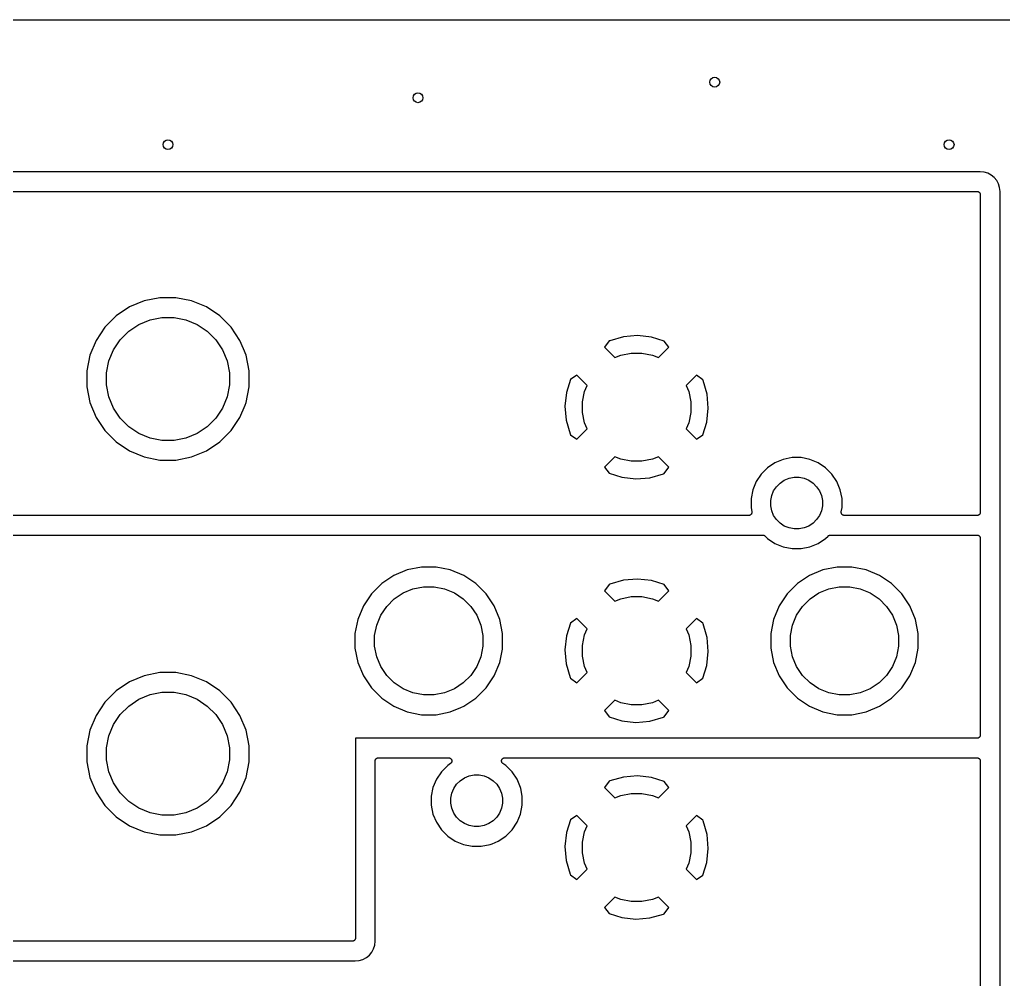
# Model space of a CAD drawing. Extents: x 1 to 139, y -76 to -1.
# Drawn here: x 46.04 to 86.03, y -39.65 to -0.64 of the extents above; entities that cross this region are included whole.
import ezdxf

# ---------------------------------------------------------------- set-up
doc = ezdxf.new("R2010")
doc.units = 0
doc.header["$MEASUREMENT"] = 0
doc.layers.add('BLACK', color=7, linetype='CONTINUOUS')

msp = doc.modelspace()

# ---------------------------------------------------------------- linework, layer by layer
at = {"layer": 'BLACK', "linetype": 'CONTINUOUS'}
for p, q in [((6.16231, -0.635), (133.538, -0.635)), ((85.0869, -6.82), (24.1331, -6.82)), ((85.246, -6.83567), (85.0869, -6.82)), ((85.396, -6.88118), (85.246, -6.83567)), ((85.5343, -6.95508), (85.396, -6.88118)), ((85.6555, -7.05453), (85.5343, -6.95508)), ((85.7549, -7.17571), (85.6555, -7.05453)), ((85.8288, -7.31397), (85.7549, -7.17571)), ((85.8743, -7.46399), (85.8288, -7.31397)), ((85.89, -7.62312), (85.8743, -7.46399)), ((24.257, -7.62), (84.963, -7.62)), ((84.963, -7.62), (84.9639, -7.62001)), ((84.9639, -7.62001), (84.9639, -7.62)), ((84.9639, -7.62), (84.9639, -7.62001)), ((84.9639, -7.62001), (84.9648, -7.62001)), ((84.9648, -7.62001), (84.9767, -7.62135)), ((84.9767, -7.62135), (84.9885, -7.62259)), ((84.9885, -7.62259), (84.989, -7.62272)), ((84.989, -7.62272), (84.9894, -7.62277)), ((84.9894, -7.62277), (85.0008, -7.62639)), ((85.0008, -7.62639), (85.0122, -7.62992)), ((85.0122, -7.62992), (85.0126, -7.63013)), ((85.0126, -7.63013), (85.013, -7.63027)), ((85.013, -7.63027), (85.0235, -7.63602)), ((85.0235, -7.63602), (85.034, -7.64171)), ((85.034, -7.64171), (85.0344, -7.642)), ((85.0344, -7.642), (85.0348, -7.64221)), ((85.0348, -7.64221), (85.0439, -7.64988)), ((85.0439, -7.64988), (85.0531, -7.65751)), ((85.0531, -7.65751), (85.0534, -7.65786)), ((85.0534, -7.65786), (85.0537, -7.65814)), ((85.0537, -7.65814), (85.0612, -7.66745)), ((85.0612, -7.66745), (85.0688, -7.67672)), ((85.0688, -7.67672), (85.069, -7.67711)), ((85.069, -7.67711), (85.0693, -7.67746)), ((85.0693, -7.67746), (85.0748, -7.68805)), ((85.0748, -7.68805), (85.0804, -7.6986)), ((85.0804, -7.6986), (85.0805, -7.69903)), ((85.0805, -7.69903), (85.0808, -7.69942)), ((85.0808, -7.69942), (85.0841, -7.71086)), ((85.0841, -7.71086), (85.0876, -7.72233)), ((85.0876, -7.72233), (85.0876, -7.72278)), ((85.0876, -7.72278), (85.0877, -7.7232)), ((85.0877, -7.7232), (85.0888, -7.73509)), ((85.0888, -7.73509), (85.09, -7.747)), ((85.09, -7.747), (85.09, -20.663)), ((85.89, -53.3369), (85.89, -7.62312)), ((51.745, -11.94), (51.1074, -12.0668)), ((52.395, -11.94), (51.745, -11.94)), ((53.0326, -12.0668), (52.395, -11.94)), ((50.5069, -12.3156), (49.9664, -12.6767)), ((51.1074, -12.0668), (50.5069, -12.3156)), ((53.6331, -12.3156), (53.0326, -12.0668)), ((54.1736, -12.6767), (53.6331, -12.3156)), ((49.9664, -12.6767), (49.5067, -13.1364)), ((51.3408, -12.8361), (51.8238, -12.74)), ((51.8238, -12.74), (52.3162, -12.74)), ((52.3162, -12.74), (52.7992, -12.8361)), ((54.6333, -13.1364), (54.1736, -12.6767)), ((49.5067, -13.1364), (49.1456, -13.6769)), ((50.4763, -13.2981), (50.8858, -13.0245)), ((50.8858, -13.0245), (51.3408, -12.8361)), ((52.7992, -12.8361), (53.2542, -13.0245)), ((53.2542, -13.0245), (53.6637, -13.2981)), ((54.9944, -13.6769), (54.6333, -13.1364)), ((50.1281, -13.6463), (50.4763, -13.2981)), ((53.6637, -13.2981), (54.0119, -13.6463)), ((70.5873, -13.5251), (70.0334, -13.6856)), ((71.1565, -13.4762), (70.5873, -13.5251)), ((71.7242, -13.5393), (71.1565, -13.4762)), ((72.2411, -13.7032), (71.7242, -13.5393)), ((49.1456, -13.6769), (48.8968, -14.2774)), ((49.8545, -14.0558), (50.1281, -13.6463)), ((54.0119, -13.6463), (54.2855, -14.0558)), ((55.1347, -14.0154), (54.9944, -13.6769)), ((70.0024, -13.6984), (69.8154, -13.954)), ((69.8154, -13.954), (70.2362, -14.3748)), ((70.0334, -13.6856), (70.0024, -13.6984)), ((72.0038, -14.3748), (72.4246, -13.954)), ((72.4246, -13.954), (72.2411, -13.7032)), ((48.8968, -14.2774), (48.77, -14.915)), ((49.6661, -14.5108), (49.8545, -14.0558)), ((54.2855, -14.0558), (54.4739, -14.5108)), ((55.2432, -14.2774), (55.1347, -14.0154)), ((55.37, -14.915), (55.2432, -14.2774)), ((70.2362, -14.3748), (70.4783, -14.2745)), ((70.4783, -14.2745), (70.9033, -14.19)), ((70.9033, -14.19), (71.3367, -14.19)), ((71.3367, -14.19), (71.7617, -14.2745)), ((71.7617, -14.2745), (72.0038, -14.3748)), ((49.57, -14.9938), (49.6661, -14.5108)), ((54.4739, -14.5108), (54.57, -14.9938)), ((48.77, -14.915), (48.77, -15.565)), ((49.57, -15.4862), (49.57, -14.9938)), ((54.57, -14.9938), (54.57, -15.4862)), ((55.37, -15.565), (55.37, -14.915)), ((68.684, -15.0854), (68.4332, -15.2689)), ((69.1048, -15.5062), (68.684, -15.0854)), ((73.556, -15.0854), (73.1352, -15.5062)), ((73.8116, -15.2724), (73.556, -15.0854)), ((48.77, -15.565), (48.8968, -16.2026)), ((49.6661, -15.9692), (49.57, -15.4862)), ((54.57, -15.4862), (54.4739, -15.9692)), ((55.2432, -16.2026), (55.37, -15.565)), ((68.4332, -15.2689), (68.2693, -15.7858)), ((69.0045, -15.7483), (69.1048, -15.5062)), ((73.1352, -15.5062), (73.2355, -15.7483)), ((73.8244, -15.3034), (73.8116, -15.2724)), ((73.9849, -15.8573), (73.8244, -15.3034)), ((49.8545, -16.4242), (49.6661, -15.9692)), ((54.4739, -15.9692), (54.2855, -16.4242)), ((68.2693, -15.7858), (68.2062, -16.3535)), ((68.92, -16.1733), (69.0045, -15.7483)), ((73.2355, -15.7483), (73.32, -16.1733)), ((74.0338, -16.4265), (73.9849, -15.8573)), ((48.8968, -16.2026), (49.1456, -16.8031)), ((54.9944, -16.8031), (55.2014, -16.3033)), ((55.2014, -16.3033), (55.2015, -16.3032)), ((55.2015, -16.3032), (55.2432, -16.2026)), ((68.2062, -16.3535), (68.2551, -16.9227)), ((68.92, -16.6067), (68.92, -16.1733)), ((73.32, -16.1733), (73.32, -16.6067)), ((50.1281, -16.8337), (49.8545, -16.4242)), ((54.2855, -16.4242), (54.0119, -16.8337)), ((69.0045, -17.0317), (68.92, -16.6067)), ((73.32, -16.6067), (73.2355, -17.0317)), ((73.9707, -16.9942), (74.0338, -16.4265)), ((49.1456, -16.8031), (49.5067, -17.3436)), ((50.4763, -17.1819), (50.1281, -16.8337)), ((50.8858, -17.4555), (50.4763, -17.1819)), ((53.6637, -17.1819), (53.2542, -17.4555)), ((54.0119, -16.8337), (53.6637, -17.1819)), ((54.6333, -17.3436), (54.9944, -16.8031)), ((68.2551, -16.9227), (68.4156, -17.4766)), ((69.1048, -17.2738), (69.0045, -17.0317)), ((73.2355, -17.0317), (73.1352, -17.2738)), ((73.8068, -17.5111), (73.9707, -16.9942)), ((49.5067, -17.3436), (49.9664, -17.8033)), ((51.3408, -17.6439), (50.8858, -17.4555)), ((53.2542, -17.4555), (52.7992, -17.6439)), ((54.1736, -17.8033), (54.6333, -17.3436)), ((68.4156, -17.4766), (68.4284, -17.5076)), ((68.4284, -17.5076), (68.684, -17.6946)), ((68.684, -17.6946), (69.1048, -17.2738)), ((73.1352, -17.2738), (73.556, -17.6946)), ((73.556, -17.6946), (73.8068, -17.5111)), ((49.9664, -17.8033), (50.5069, -18.1644)), ((51.8238, -17.74), (51.3408, -17.6439)), ((52.3162, -17.74), (51.8238, -17.74)), ((52.7992, -17.6439), (52.3162, -17.74)), ((53.6331, -18.1644), (54.1736, -17.8033)), ((50.5069, -18.1644), (51.1074, -18.4132)), ((53.0326, -18.4132), (53.6331, -18.1644)), ((51.1074, -18.4132), (51.745, -18.54)), ((51.745, -18.54), (52.395, -18.54)), ((52.395, -18.54), (53.0326, -18.4132)), ((70.2362, -18.4052), (69.8154, -18.826)), ((70.4783, -18.5055), (70.2362, -18.4052)), ((70.9033, -18.59), (70.4783, -18.5055)), ((71.3367, -18.59), (70.9033, -18.59)), ((71.7617, -18.5055), (71.3367, -18.59)), ((72.0038, -18.4052), (71.7617, -18.5055)), ((72.4246, -18.826), (72.0038, -18.4052)), ((76.7437, -18.6506), (76.4407, -18.853)), ((77.0804, -18.5111), (76.7437, -18.6506)), ((77.4378, -18.44), (77.0804, -18.5111)), ((77.8022, -18.44), (77.4378, -18.44)), ((78.1596, -18.5111), (77.8022, -18.44)), ((78.4963, -18.6506), (78.1596, -18.5111)), ((78.7993, -18.853), (78.4963, -18.6506)), ((69.8154, -18.826), (69.9989, -19.0768)), ((69.9989, -19.0768), (70.5158, -19.2407)), ((71.6527, -19.2549), (72.2066, -19.0944)), ((72.2066, -19.0944), (72.2376, -19.0816)), ((72.2376, -19.0816), (72.4246, -18.826)), ((76.183, -19.1107), (75.9806, -19.4137)), ((76.4407, -18.853), (76.183, -19.1107)), ((79.057, -19.1107), (78.7993, -18.853)), ((79.2594, -19.4137), (79.057, -19.1107)), ((70.5158, -19.2407), (71.0835, -19.3038)), ((71.0835, -19.3038), (71.6527, -19.2549)), ((75.9806, -19.4137), (75.8411, -19.7504)), ((76.8044, -19.6207), (76.9507, -19.4744)), ((76.9507, -19.4744), (77.1226, -19.3595)), ((77.1226, -19.3595), (77.3137, -19.2803)), ((77.3137, -19.2803), (77.5166, -19.24)), ((77.5166, -19.24), (77.7234, -19.24)), ((77.7234, -19.24), (77.9263, -19.2803)), ((77.9263, -19.2803), (78.1174, -19.3595)), ((78.1174, -19.3595), (78.2893, -19.4744)), ((78.2893, -19.4744), (78.4356, -19.6207)), ((79.3989, -19.7504), (79.2594, -19.4137)), ((75.8411, -19.7504), (75.77, -20.1078)), ((76.57, -20.1866), (76.6103, -19.9837)), ((76.6103, -19.9837), (76.6895, -19.7926)), ((76.6895, -19.7926), (76.8044, -19.6207)), ((78.4356, -19.6207), (78.5505, -19.7926)), ((78.5505, -19.7926), (78.6296, -19.9837)), ((78.6296, -19.9837), (78.67, -20.1866)), ((79.47, -20.1078), (79.3989, -19.7504)), ((75.77, -20.1078), (75.77, -20.4722)), ((76.57, -20.3934), (76.57, -20.1866)), ((78.67, -20.1866), (78.67, -20.3934)), ((79.47, -20.4722), (79.47, -20.1078)), ((75.6785, -20.79), (24.257, -20.79)), ((75.6903, -20.7888), (75.6785, -20.79)), ((75.7024, -20.7877), (75.6903, -20.7888)), ((75.7027, -20.7876), (75.7024, -20.7877)), ((75.7031, -20.7876), (75.7027, -20.7876)), ((75.7146, -20.7841), (75.7031, -20.7876)), ((75.7261, -20.7807), (75.7146, -20.7841)), ((75.7265, -20.7805), (75.7261, -20.7807)), ((75.7269, -20.7804), (75.7265, -20.7805)), ((75.7375, -20.7747), (75.7269, -20.7804)), ((75.7481, -20.7692), (75.7375, -20.7747)), ((75.7484, -20.769), (75.7481, -20.7692)), ((75.7487, -20.7688), (75.7484, -20.769)), ((75.7581, -20.7612), (75.7487, -20.7688)), ((75.7674, -20.7537), (75.7581, -20.7612)), ((75.7677, -20.7534), (75.7674, -20.7537)), ((75.768, -20.7531), (75.7677, -20.7534)), ((75.7756, -20.7439), (75.768, -20.7531)), ((75.77, -20.4722), (75.803, -20.6382)), ((75.7833, -20.7347), (75.7756, -20.7439)), ((75.7835, -20.7343), (75.7833, -20.7347)), ((75.7838, -20.734), (75.7835, -20.7343)), ((75.7895, -20.7235), (75.7838, -20.734)), ((75.7952, -20.7129), (75.7895, -20.7235)), ((75.7954, -20.7126), (75.7952, -20.7129)), ((75.7955, -20.7122), (75.7954, -20.7126)), ((75.7991, -20.7007), (75.7955, -20.7122)), ((75.8027, -20.6893), (75.7991, -20.7007)), ((75.8028, -20.6889), (75.8027, -20.6893)), ((75.8029, -20.6885), (75.8028, -20.6889)), ((75.8041, -20.6766), (75.8029, -20.6885)), ((75.803, -20.6382), (75.8032, -20.6392)), ((75.8032, -20.6392), (75.8032, -20.6392)), ((75.8032, -20.6392), (75.8032, -20.6392)), ((75.8032, -20.6392), (75.8034, -20.64)), ((75.8034, -20.64), (75.8044, -20.652)), ((75.8055, -20.6647), (75.8041, -20.6766)), ((75.8044, -20.652), (75.8055, -20.6639)), ((75.8055, -20.6639), (75.8054, -20.6643)), ((75.8054, -20.6643), (75.8055, -20.6647)), ((76.6103, -20.5963), (76.57, -20.3934)), ((76.6895, -20.7874), (76.6103, -20.5963)), ((76.8044, -20.9593), (76.6895, -20.7874)), ((78.5505, -20.7874), (78.4356, -20.9593)), ((78.6296, -20.5963), (78.5505, -20.7874)), ((78.67, -20.3934), (78.6296, -20.5963)), ((79.4345, -20.6621), (79.4358, -20.6502)), ((79.4346, -20.6625), (79.4345, -20.6621)), ((79.4345, -20.6629), (79.4346, -20.6625)), ((79.4357, -20.6749), (79.4345, -20.6629)), ((79.4368, -20.6868), (79.4357, -20.6749)), ((79.4358, -20.6502), (79.437, -20.6382)), ((79.4369, -20.6872), (79.4368, -20.6868)), ((79.4369, -20.6876), (79.4369, -20.6872)), ((79.4404, -20.6992), (79.4369, -20.6876)), ((79.437, -20.6382), (79.47, -20.4722)), ((79.4438, -20.7106), (79.4404, -20.6992)), ((79.444, -20.7109), (79.4438, -20.7106)), ((79.4441, -20.7113), (79.444, -20.7109)), ((79.4497, -20.7219), (79.4441, -20.7113)), ((79.4553, -20.7325), (79.4497, -20.7219)), ((79.4555, -20.7328), (79.4553, -20.7325)), ((79.4557, -20.7332), (79.4555, -20.7328)), ((79.4633, -20.7425), (79.4557, -20.7332)), ((79.4708, -20.7519), (79.4633, -20.7425)), ((79.4711, -20.7521), (79.4708, -20.7519)), ((79.4713, -20.7524), (79.4711, -20.7521)), ((79.4806, -20.7601), (79.4713, -20.7524)), ((79.4898, -20.7678), (79.4806, -20.7601)), ((79.4901, -20.768), (79.4898, -20.7678)), ((79.4904, -20.7682), (79.4901, -20.768)), ((79.501, -20.7739), (79.4904, -20.7682)), ((79.5115, -20.7797), (79.501, -20.7739)), ((79.5119, -20.7798), (79.5115, -20.7797)), ((79.5122, -20.78), (79.5119, -20.7798)), ((79.5237, -20.7836), (79.5122, -20.78)), ((79.5351, -20.7872), (79.5237, -20.7836)), ((79.5355, -20.7873), (79.5351, -20.7872)), ((79.5359, -20.7874), (79.5355, -20.7873)), ((79.5478, -20.7886), (79.5359, -20.7874)), ((79.5598, -20.79), (79.5478, -20.7886)), ((79.5605, -20.79), (79.5598, -20.79)), ((79.5606, -20.79), (79.5605, -20.79)), ((79.5605, -20.79), (79.5605, -20.79)), ((79.5615, -20.79), (79.5606, -20.79)), ((84.963, -20.79), (79.5615, -20.79)), ((84.9749, -20.7888), (84.963, -20.79)), ((84.9868, -20.7877), (84.9749, -20.7888)), ((84.9872, -20.7876), (84.9868, -20.7877)), ((84.9877, -20.7876), (84.9872, -20.7876)), ((84.9991, -20.7841), (84.9877, -20.7876)), ((85.0106, -20.7808), (84.9991, -20.7841)), ((85.011, -20.7805), (85.0106, -20.7808)), ((85.0114, -20.7804), (85.011, -20.7805)), ((85.0219, -20.7748), (85.0114, -20.7804)), ((85.0325, -20.7693), (85.0219, -20.7748)), ((85.0329, -20.769), (85.0325, -20.7693)), ((85.0333, -20.7688), (85.0329, -20.769)), ((85.0425, -20.7612), (85.0333, -20.7688)), ((85.0519, -20.7537), (85.0425, -20.7612)), ((85.0521, -20.7534), (85.0519, -20.7537)), ((85.0525, -20.7531), (85.0521, -20.7534)), ((85.0601, -20.7439), (85.0525, -20.7531)), ((85.0678, -20.7348), (85.0601, -20.7439)), ((85.068, -20.7344), (85.0678, -20.7348)), ((85.0683, -20.734), (85.068, -20.7344)), ((85.074, -20.7235), (85.0683, -20.734)), ((85.0797, -20.713), (85.074, -20.7235)), ((85.0799, -20.7126), (85.0797, -20.713)), ((85.0801, -20.7122), (85.0799, -20.7126)), ((85.0836, -20.7007), (85.0801, -20.7122)), ((85.0872, -20.6894), (85.0836, -20.7007)), ((85.0873, -20.689), (85.0872, -20.6894)), ((85.0874, -20.6885), (85.0873, -20.689)), ((85.0887, -20.6767), (85.0874, -20.6885)), ((85.09, -20.6648), (85.0887, -20.6767)), ((85.09, -20.663), (85.09, -20.6639)), ((85.09, -20.6639), (85.09, -20.6639)), ((85.09, -20.6639), (85.09, -20.6639)), ((85.09, -20.6639), (85.09, -20.6648)), ((76.9507, -21.1056), (76.8044, -20.9593)), ((77.1226, -21.2205), (76.9507, -21.1056)), ((78.2893, -21.1056), (78.1174, -21.2205)), ((78.4356, -20.9593), (78.2893, -21.1056)), ((24.257, -21.59), (76.2511, -21.59)), ((76.2511, -21.59), (76.2515, -21.59)), ((76.2515, -21.59), (76.2515, -21.59)), ((76.2515, -21.59), (76.2516, -21.59)), ((76.2516, -21.59), (76.2529, -21.59)), ((76.2529, -21.59), (76.2645, -21.5913)), ((77.3137, -21.2996), (77.1226, -21.2205)), ((77.5166, -21.34), (77.3137, -21.2996)), ((77.7234, -21.34), (77.5166, -21.34)), ((77.9263, -21.2996), (77.7234, -21.34)), ((78.1174, -21.2205), (77.9263, -21.2996)), ((78.9772, -21.5911), (78.9889, -21.59)), ((78.9889, -21.59), (84.963, -21.59)), ((84.963, -21.59), (84.9639, -21.59)), ((84.9639, -21.59), (84.9639, -21.59)), ((84.9639, -21.59), (84.9639, -21.59)), ((84.9639, -21.59), (84.9648, -21.59)), ((84.9648, -21.59), (84.9767, -21.5913)), ((76.2645, -21.5913), (76.2762, -21.5925)), ((76.2762, -21.5925), (76.2768, -21.5927)), ((76.2768, -21.5927), (76.2775, -21.5928)), ((76.2775, -21.5928), (76.2887, -21.5963)), ((76.2887, -21.5963), (76.2999, -21.5998)), ((76.2999, -21.5998), (76.3005, -21.6001)), ((76.3005, -21.6001), (76.3011, -21.6003)), ((76.3011, -21.6003), (76.3114, -21.6059)), ((76.3114, -21.6059), (76.3217, -21.6115)), ((76.3217, -21.6115), (76.3223, -21.6119)), ((76.3223, -21.6119), (76.3229, -21.6122)), ((76.3229, -21.6122), (76.3318, -21.6197)), ((76.3318, -21.6197), (76.3409, -21.6272)), ((76.3409, -21.6272), (76.4407, -21.727)), ((76.4407, -21.727), (76.7437, -21.9294)), ((76.7437, -21.9294), (77.0804, -22.0689)), ((78.1596, -22.0689), (78.4963, -21.9294)), ((78.4963, -21.9294), (78.7993, -21.727)), ((78.7993, -21.727), (78.8991, -21.6272)), ((78.8991, -21.6272), (78.8994, -21.6269)), ((78.8994, -21.6269), (78.9004, -21.626)), ((78.8994, -21.6269), (78.8994, -21.6269)), ((78.8994, -21.6269), (78.8994, -21.6269)), ((78.9004, -21.626), (78.9096, -21.6186)), ((78.9096, -21.6186), (78.9186, -21.6112)), ((78.9186, -21.6112), (78.9192, -21.6109)), ((78.9192, -21.6109), (78.9197, -21.6105)), ((78.9197, -21.6105), (78.9302, -21.6051)), ((78.9302, -21.6051), (78.9405, -21.5996)), ((78.9405, -21.5996), (78.9411, -21.5994)), ((78.9411, -21.5994), (78.9417, -21.5991)), ((78.9417, -21.5991), (78.953, -21.5958)), ((78.953, -21.5958), (78.9642, -21.5924)), ((78.9642, -21.5924), (78.9649, -21.5924)), ((78.9649, -21.5924), (78.9655, -21.5922)), ((78.9655, -21.5922), (78.9772, -21.5911)), ((84.9767, -21.5913), (84.9885, -21.5926)), ((84.9885, -21.5926), (84.989, -21.5927)), ((84.989, -21.5927), (84.9894, -21.5928)), ((84.9894, -21.5928), (85.0008, -21.5964)), ((85.0008, -21.5964), (85.0122, -21.5999)), ((85.0122, -21.5999), (85.0126, -21.6001)), ((85.0126, -21.6001), (85.013, -21.6003)), ((85.013, -21.6003), (85.0235, -21.606)), ((85.0235, -21.606), (85.034, -21.6117)), ((85.034, -21.6117), (85.0344, -21.612)), ((85.0344, -21.612), (85.0348, -21.6122)), ((85.0348, -21.6122), (85.0439, -21.6199)), ((85.0439, -21.6199), (85.0531, -21.6275)), ((85.0531, -21.6275), (85.0534, -21.6279)), ((85.0534, -21.6279), (85.0537, -21.6281)), ((85.0537, -21.6281), (85.0612, -21.6375)), ((85.0612, -21.6375), (85.0688, -21.6467)), ((85.0688, -21.6467), (85.069, -21.6471)), ((85.069, -21.6471), (85.0693, -21.6475)), ((85.0693, -21.6475), (85.0748, -21.6581)), ((85.0748, -21.6581), (85.0804, -21.6686)), ((85.0804, -21.6686), (85.0805, -21.669)), ((85.0805, -21.669), (85.0808, -21.6694)), ((85.0808, -21.6694), (85.0841, -21.6809)), ((85.0841, -21.6809), (85.0876, -21.6923)), ((85.0876, -21.6923), (85.0876, -21.6928)), ((85.0876, -21.6928), (85.0877, -21.6932)), ((85.0877, -21.6932), (85.0888, -21.7051)), ((85.0888, -21.7051), (85.09, -21.717)), ((85.09, -21.717), (85.09, -29.718)), ((77.0804, -22.0689), (77.4378, -22.14)), ((77.4378, -22.14), (77.8022, -22.14)), ((77.8022, -22.14), (78.1596, -22.0689)), ((61.7949, -23.0053), (61.249, -23.2314)), ((62.3745, -22.89), (61.7949, -23.0053)), ((62.9655, -22.89), (62.3745, -22.89)), ((63.5451, -23.0053), (62.9655, -22.89)), ((64.091, -23.2314), (63.5451, -23.0053)), ((78.6949, -23.0053), (78.149, -23.2314)), ((79.2745, -22.89), (78.6949, -23.0053)), ((79.8655, -22.89), (79.2745, -22.89)), ((80.4451, -23.0053), (79.8655, -22.89)), ((80.991, -23.2314), (80.4451, -23.0053)), ((60.7576, -23.5597), (60.3397, -23.9776)), ((61.249, -23.2314), (60.7576, -23.5597)), ((64.5824, -23.5597), (64.091, -23.2314)), ((64.9792, -23.9566), (64.5824, -23.5597)), ((70.0334, -23.5856), (70.0024, -23.5984)), ((70.5873, -23.4251), (70.0334, -23.5856)), ((71.1565, -23.3762), (70.5873, -23.4251)), ((71.7242, -23.4393), (71.1565, -23.3762)), ((72.2411, -23.6032), (71.7242, -23.4393)), ((77.6576, -23.5597), (77.2397, -23.9776)), ((78.149, -23.2314), (77.6576, -23.5597)), ((81.4824, -23.5597), (80.991, -23.2314)), ((81.9003, -23.9776), (81.4824, -23.5597)), ((60.3397, -23.9776), (60.0114, -24.469)), ((61.2676, -24.1811), (61.6279, -23.9404)), ((61.6279, -23.9404), (62.0283, -23.7745)), ((62.0283, -23.7745), (62.4533, -23.69)), ((62.4533, -23.69), (62.8867, -23.69)), ((62.8867, -23.69), (63.3117, -23.7745)), ((63.3117, -23.7745), (63.7121, -23.9404)), ((63.7121, -23.9404), (64.0724, -24.1811)), ((64.9793, -23.9567), (64.9792, -23.9566)), ((65.0003, -23.9776), (64.9793, -23.9567)), ((65.3286, -24.469), (65.0003, -23.9776)), ((70.0024, -23.5984), (69.8154, -23.854)), ((69.8154, -23.854), (70.2362, -24.2748)), ((72.0038, -24.2748), (72.4246, -23.854)), ((72.4246, -23.854), (72.2411, -23.6032)), ((77.2397, -23.9776), (76.9114, -24.469)), ((78.1676, -24.1811), (78.5279, -23.9404)), ((78.5279, -23.9404), (78.9283, -23.7745)), ((78.9283, -23.7745), (79.3533, -23.69)), ((79.3533, -23.69), (79.7867, -23.69)), ((79.7867, -23.69), (80.2117, -23.7745)), ((80.2117, -23.7745), (80.6121, -23.9404)), ((80.6121, -23.9404), (80.9724, -24.1811)), ((82.2286, -24.469), (81.9003, -23.9776)), ((60.9611, -24.4876), (61.2676, -24.1811)), ((64.0724, -24.1811), (64.3789, -24.4876)), ((70.2362, -24.2748), (70.4783, -24.1745)), ((70.4783, -24.1745), (70.9033, -24.09)), ((70.9033, -24.09), (71.3367, -24.09)), ((71.3367, -24.09), (71.7617, -24.1745)), ((71.7617, -24.1745), (72.0038, -24.2748)), ((77.8611, -24.4876), (78.1676, -24.1811)), ((80.9724, -24.1811), (81.2789, -24.4876)), ((60.0114, -24.469), (59.7853, -25.0149)), ((60.7204, -24.8479), (60.9611, -24.4876)), ((64.3789, -24.4876), (64.6196, -24.8479)), ((65.5547, -25.0149), (65.3286, -24.469)), ((76.9114, -24.469), (76.6853, -25.0149)), ((77.6204, -24.8479), (77.8611, -24.4876)), ((81.2789, -24.4876), (81.5196, -24.8479)), ((82.4547, -25.0149), (82.2286, -24.469)), ((59.7853, -25.0149), (59.67, -25.5945)), ((60.5545, -25.2483), (60.7204, -24.8479)), ((64.6196, -24.8479), (64.7855, -25.2483)), ((65.67, -25.5945), (65.5547, -25.0149)), ((68.4332, -25.1689), (68.2693, -25.6858)), ((68.684, -24.9854), (68.4332, -25.1689)), ((69.1048, -25.4062), (68.684, -24.9854)), ((73.556, -24.9854), (73.1352, -25.4062)), ((73.8116, -25.1724), (73.556, -24.9854)), ((73.8244, -25.2034), (73.8116, -25.1724)), ((76.6853, -25.0149), (76.57, -25.5945)), ((77.4545, -25.2483), (77.6204, -24.8479)), ((81.5196, -24.8479), (81.6855, -25.2483)), ((82.57, -25.5945), (82.4547, -25.0149)), ((60.47, -25.6733), (60.5545, -25.2483)), ((64.7855, -25.2483), (64.87, -25.6733)), ((69.0045, -25.6483), (69.1048, -25.4062)), ((73.1352, -25.4062), (73.2355, -25.6483)), ((73.9444, -25.6174), (73.8244, -25.2034)), ((77.37, -25.6733), (77.4545, -25.2483)), ((81.6855, -25.2483), (81.77, -25.6733)), ((59.67, -25.5945), (59.67, -26.1855)), ((60.47, -26.1067), (60.47, -25.6733)), ((64.87, -25.6733), (64.87, -26.1067)), ((65.67, -26.1855), (65.67, -25.5945)), ((68.2693, -25.6858), (68.2062, -26.2535)), ((68.92, -26.0733), (69.0045, -25.6483)), ((73.2355, -25.6483), (73.32, -26.0733)), ((73.9849, -25.7573), (73.9444, -25.6174)), ((74.0338, -26.3265), (73.9849, -25.7573)), ((76.57, -25.5945), (76.57, -26.1855)), ((77.37, -26.1067), (77.37, -25.6733)), ((81.77, -25.6733), (81.77, -26.1067)), ((82.57, -26.1855), (82.57, -25.5945)), ((59.67, -26.1855), (59.7853, -26.7651)), ((60.5545, -26.5317), (60.47, -26.1067)), ((64.87, -26.1067), (64.7855, -26.5317)), ((65.5547, -26.7651), (65.6617, -26.2272)), ((65.6617, -26.2272), (65.67, -26.1855)), ((65.6617, -26.2272), (65.6617, -26.2272)), ((68.2062, -26.2535), (68.2551, -26.8227)), ((68.92, -26.5067), (68.92, -26.0733)), ((73.32, -26.0733), (73.32, -26.5067)), ((73.9707, -26.8942), (74.0338, -26.3265)), ((76.57, -26.1855), (76.6853, -26.7651)), ((77.4545, -26.5317), (77.37, -26.1067)), ((81.77, -26.1067), (81.6855, -26.5317)), ((82.4547, -26.7651), (82.57, -26.1855)), ((59.7853, -26.7651), (60.0114, -27.311)), ((60.7204, -26.9321), (60.5545, -26.5317)), ((64.7855, -26.5317), (64.6196, -26.9321)), ((65.3286, -27.311), (65.5547, -26.7651)), ((69.0045, -26.9317), (68.92, -26.5067)), ((73.32, -26.5067), (73.2355, -26.9317)), ((76.6853, -26.7651), (76.9114, -27.311)), ((77.6204, -26.9321), (77.4545, -26.5317)), ((81.6855, -26.5317), (81.5196, -26.9321)), ((82.2286, -27.311), (82.4547, -26.7651)), ((51.745, -27.18), (51.1074, -27.3068)), ((52.395, -27.18), (51.745, -27.18)), ((53.0326, -27.3068), (52.395, -27.18)), ((60.9611, -27.2924), (60.7204, -26.9321)), ((64.6196, -26.9321), (64.3789, -27.2924)), ((68.2551, -26.8227), (68.4156, -27.3766)), ((68.684, -27.5946), (69.1048, -27.1738)), ((69.1048, -27.1738), (69.0045, -26.9317)), ((73.2355, -26.9317), (73.1352, -27.1738)), ((73.1352, -27.1738), (73.556, -27.5946)), ((73.8068, -27.4111), (73.9707, -26.8942)), ((77.8611, -27.2924), (77.6204, -26.9321)), ((81.5196, -26.9321), (81.2789, -27.2924)), ((50.5069, -27.5556), (49.9664, -27.9167)), ((51.1074, -27.3068), (50.5069, -27.5556)), ((53.6331, -27.5556), (53.0326, -27.3068)), ((54.1736, -27.9167), (53.6331, -27.5556)), ((60.0114, -27.311), (60.3397, -27.8024)), ((61.2676, -27.5989), (60.9611, -27.2924)), ((64.3789, -27.2924), (64.0724, -27.5989)), ((65.0003, -27.8024), (65.3286, -27.311)), ((68.4156, -27.3766), (68.4284, -27.4076)), ((68.4284, -27.4076), (68.684, -27.5946)), ((73.556, -27.5946), (73.8068, -27.4111)), ((76.9114, -27.311), (77.2397, -27.8024)), ((78.1676, -27.5989), (77.8611, -27.2924)), ((81.2789, -27.2924), (80.9724, -27.5989)), ((81.9003, -27.8024), (82.2286, -27.311)), ((49.9664, -27.9167), (49.5067, -28.3764)), ((51.3408, -28.0761), (51.8238, -27.98)), ((51.8238, -27.98), (52.3162, -27.98)), ((52.3162, -27.98), (52.7992, -28.0761)), ((54.6333, -28.3764), (54.1736, -27.9167)), ((60.3397, -27.8024), (60.7576, -28.2203)), ((61.6279, -27.8396), (61.2676, -27.5989)), ((62.0283, -28.0055), (61.6279, -27.8396)), ((63.7121, -27.8396), (63.3117, -28.0055)), ((64.0724, -27.5989), (63.7121, -27.8396)), ((64.5824, -28.2203), (65.0003, -27.8024)), ((77.2397, -27.8024), (77.6576, -28.2203)), ((78.5279, -27.8396), (78.1676, -27.5989)), ((78.9283, -28.0055), (78.5279, -27.8396)), ((80.6121, -27.8396), (80.2117, -28.0055)), ((80.9724, -27.5989), (80.6121, -27.8396)), ((81.4824, -28.2203), (81.9003, -27.8024)), ((49.5067, -28.3764), (49.1456, -28.9169)), ((50.4763, -28.5381), (50.8858, -28.2645)), ((50.8858, -28.2645), (51.3408, -28.0761)), ((52.7992, -28.0761), (53.2542, -28.2645)), ((53.2542, -28.2645), (53.6637, -28.5381)), ((54.9944, -28.9169), (54.6333, -28.3764)), ((60.7576, -28.2203), (61.249, -28.5486)), ((62.4533, -28.09), (62.0283, -28.0055)), ((62.8867, -28.09), (62.4533, -28.09)), ((63.3117, -28.0055), (62.8867, -28.09)), ((64.091, -28.5486), (64.5824, -28.2203)), ((70.2362, -28.3052), (69.8154, -28.726)), ((70.4783, -28.4055), (70.2362, -28.3052)), ((72.0038, -28.3052), (71.7617, -28.4055)), ((72.4246, -28.726), (72.0038, -28.3052)), ((77.6576, -28.2203), (78.149, -28.5486)), ((79.3533, -28.09), (78.9283, -28.0055)), ((79.7867, -28.09), (79.3533, -28.09)), ((80.2117, -28.0055), (79.7867, -28.09)), ((80.991, -28.5486), (81.4824, -28.2203)), ((50.1281, -28.8863), (50.4763, -28.5381)), ((53.6637, -28.5381), (54.0119, -28.8863)), ((61.249, -28.5486), (61.7949, -28.7747)), ((61.7949, -28.7747), (62.3745, -28.89)), ((62.9655, -28.89), (63.5451, -28.7747)), ((63.5451, -28.7747), (63.977, -28.5958)), ((63.977, -28.5958), (64.091, -28.5486)), ((69.8154, -28.726), (69.9989, -28.9768)), ((70.9033, -28.49), (70.4783, -28.4055)), ((71.3367, -28.49), (70.9033, -28.49)), ((71.7617, -28.4055), (71.3367, -28.49)), ((72.2376, -28.9816), (72.4246, -28.726)), ((78.149, -28.5486), (78.6949, -28.7747)), ((78.6949, -28.7747), (79.2745, -28.89)), ((79.8655, -28.89), (80.4451, -28.7747)), ((80.4451, -28.7747), (80.991, -28.5486)), ((49.1456, -28.9169), (48.8968, -29.5174)), ((49.8545, -29.2958), (50.1281, -28.8863)), ((54.0119, -28.8863), (54.2855, -29.2958)), ((55.2432, -29.5174), (54.9944, -28.9169)), ((62.3745, -28.89), (62.9655, -28.89)), ((69.9989, -28.9768), (70.5158, -29.1407)), ((70.5158, -29.1407), (71.0835, -29.2038)), ((71.0835, -29.2038), (71.6527, -29.1549)), ((71.6527, -29.1549), (72.2066, -28.9944)), ((72.2066, -28.9944), (72.2376, -28.9816)), ((79.2745, -28.89), (79.8655, -28.89)), ((48.8968, -29.5174), (48.77, -30.155)), ((49.6661, -29.7508), (49.8545, -29.2958)), ((54.2855, -29.2958), (54.4739, -29.7508)), ((55.37, -30.155), (55.2432, -29.5174)), ((49.57, -30.2338), (49.6661, -29.7508)), ((54.4739, -29.7508), (54.57, -30.2338)), ((59.6906, -29.8456), (59.69, -29.8512)), ((59.69, -29.8512), (59.69, -37.973)), ((59.6962, -29.845), (59.6906, -29.8456)), ((84.963, -29.845), (59.6962, -29.845)), ((84.9749, -29.8438), (84.963, -29.845)), ((84.9868, -29.8427), (84.9749, -29.8438)), ((84.9872, -29.8426), (84.9868, -29.8427)), ((84.9877, -29.8426), (84.9872, -29.8426)), ((84.9991, -29.8391), (84.9877, -29.8426)), ((85.0106, -29.8358), (84.9991, -29.8391)), ((85.011, -29.8355), (85.0106, -29.8358)), ((85.0114, -29.8354), (85.011, -29.8355)), ((85.022, -29.8298), (85.0114, -29.8354)), ((85.0325, -29.8243), (85.022, -29.8298)), ((85.0329, -29.824), (85.0325, -29.8243)), ((85.0333, -29.8238), (85.0329, -29.824)), ((85.0425, -29.8162), (85.0333, -29.8238)), ((85.0519, -29.8087), (85.0425, -29.8162)), ((85.0521, -29.8084), (85.0519, -29.8087)), ((85.0525, -29.8081), (85.0521, -29.8084)), ((85.0601, -29.7989), (85.0525, -29.8081)), ((85.0678, -29.7898), (85.0601, -29.7989)), ((85.068, -29.7894), (85.0678, -29.7898)), ((85.0683, -29.789), (85.068, -29.7894)), ((85.074, -29.7785), (85.0683, -29.789)), ((85.0797, -29.768), (85.074, -29.7785)), ((85.0799, -29.7676), (85.0797, -29.768)), ((85.0801, -29.7672), (85.0799, -29.7676)), ((85.0836, -29.7558), (85.0801, -29.7672)), ((85.0872, -29.7444), (85.0836, -29.7558)), ((85.0873, -29.744), (85.0872, -29.7444)), ((85.0874, -29.7435), (85.0873, -29.744)), ((85.0887, -29.7317), (85.0874, -29.7435)), ((85.09, -29.7198), (85.0887, -29.7317)), ((85.09, -29.718), (85.09, -29.7189)), ((85.09, -29.7189), (85.09, -29.7189)), ((85.09, -29.7189), (85.09, -29.7189)), ((85.09, -29.7189), (85.09, -29.7198)), ((48.77, -30.155), (48.77, -30.805)), ((49.57, -30.7262), (49.57, -30.2338)), ((54.57, -30.2338), (54.57, -30.7262)), ((55.37, -30.805), (55.37, -30.155)), ((49.6661, -31.2092), (49.57, -30.7262)), ((54.57, -30.7262), (54.4739, -31.2092)), ((60.49, -30.7702), (60.4913, -30.7583)), ((60.49, -30.7711), (60.49, -30.7702)), ((60.49, -30.772), (60.49, -30.7711)), ((60.49, -30.7711), (60.49, -30.7711)), ((60.49, -30.7711), (60.49, -30.7711)), ((60.49, -38.0938), (60.49, -30.772)), ((60.4913, -30.7583), (60.4926, -30.7465)), ((60.4926, -30.7465), (60.4927, -30.746)), ((60.4927, -30.746), (60.4928, -30.7456)), ((60.4928, -30.7456), (60.4964, -30.7342)), ((60.4964, -30.7342), (60.4999, -30.7228)), ((60.4999, -30.7228), (60.5001, -30.7224)), ((60.5001, -30.7224), (60.5003, -30.722)), ((60.5003, -30.722), (60.506, -30.7115)), ((60.506, -30.7115), (60.5117, -30.701)), ((60.5117, -30.701), (60.512, -30.7006)), ((60.512, -30.7006), (60.5122, -30.7002)), ((60.5122, -30.7002), (60.5199, -30.6911)), ((60.5199, -30.6911), (60.5275, -30.6819)), ((60.5275, -30.6819), (60.5279, -30.6816)), ((60.5279, -30.6816), (60.5281, -30.6813)), ((60.5281, -30.6813), (60.5375, -30.6738)), ((60.5375, -30.6738), (60.5467, -30.6662)), ((60.5467, -30.6662), (60.5471, -30.666)), ((60.5471, -30.666), (60.5475, -30.6657)), ((60.5475, -30.6657), (60.5581, -30.6602)), ((60.5581, -30.6602), (60.5686, -30.6546)), ((60.5686, -30.6546), (60.569, -30.6545)), ((60.569, -30.6545), (60.5694, -30.6542)), ((60.5694, -30.6542), (60.5809, -30.6509)), ((60.5809, -30.6509), (60.5923, -30.6474)), ((60.5923, -30.6474), (60.5928, -30.6474)), ((60.5928, -30.6474), (60.5932, -30.6472)), ((60.5932, -30.6472), (60.6051, -30.6462)), ((60.6051, -30.6462), (60.617, -30.645)), ((60.617, -30.645), (63.483, -30.645)), ((63.483, -30.645), (63.4844, -30.645)), ((63.4844, -30.645), (63.4844, -30.645)), ((63.4844, -30.645), (63.4845, -30.645)), ((63.4845, -30.645), (63.4848, -30.645)), ((63.4848, -30.645), (63.4971, -30.6464)), ((63.4971, -30.6464), (63.5091, -30.6477)), ((63.5091, -30.6477), (63.5092, -30.6478)), ((63.5092, -30.6478), (63.5094, -30.6478)), ((63.5094, -30.6478), (63.5212, -30.6515)), ((63.5212, -30.6515), (63.5327, -30.6551)), ((63.5327, -30.6551), (63.5329, -30.6552)), ((63.5329, -30.6552), (63.533, -30.6553)), ((63.533, -30.6553), (63.5437, -30.6612)), ((63.5437, -30.6612), (63.5545, -30.667)), ((63.5545, -30.667), (63.5546, -30.6671)), ((63.5546, -30.6671), (63.5548, -30.6672)), ((63.5548, -30.6672), (63.5641, -30.6751)), ((63.5641, -30.6751), (63.5735, -30.6829)), ((63.5735, -30.6829), (63.5736, -30.683)), ((63.5736, -30.683), (63.5737, -30.6831)), ((63.5737, -30.6831), (63.5815, -30.6927)), ((63.5815, -30.6927), (63.5891, -30.7022)), ((63.5891, -30.7022), (63.5892, -30.7023)), ((63.5892, -30.7023), (63.5893, -30.7025)), ((63.5893, -30.7025), (63.595, -30.7133)), ((63.595, -30.7133), (63.6006, -30.7241)), ((63.6006, -30.7241), (63.6007, -30.7243)), ((63.6007, -30.7243), (63.6008, -30.7244)), ((63.6008, -30.7244), (63.6041, -30.736)), ((63.6041, -30.736), (63.6077, -30.7479)), ((63.6087, -30.785), (63.6075, -30.7972)), ((63.6077, -30.7479), (63.6077, -30.748)), ((63.6077, -30.748), (63.6078, -30.7482)), ((63.6078, -30.7482), (63.6088, -30.7602)), ((63.61, -30.7729), (63.6087, -30.785)), ((63.6088, -30.7602), (63.61, -30.7726)), ((63.61, -30.7726), (63.61, -30.7727)), ((63.61, -30.7727), (63.61, -30.7729)), ((65.63, -30.7708), (65.6313, -30.7588)), ((65.63, -30.7709), (65.63, -30.7708)), ((65.63, -30.7711), (65.63, -30.7709)), ((65.6311, -30.7833), (65.63, -30.7711)), ((65.6322, -30.7955), (65.6311, -30.7833)), ((65.6313, -30.7588), (65.6326, -30.7465)), ((65.6326, -30.7463), (65.6327, -30.7461)), ((65.6326, -30.7465), (65.6326, -30.7463)), ((65.6327, -30.7461), (65.6362, -30.7347)), ((65.6362, -30.7347), (65.6399, -30.7228)), ((65.6399, -30.7228), (65.64, -30.7226)), ((65.64, -30.7226), (65.6401, -30.7225)), ((65.6401, -30.7225), (65.6458, -30.7119)), ((65.6458, -30.7119), (65.6517, -30.701)), ((65.6517, -30.701), (65.6518, -30.7009)), ((65.6518, -30.7009), (65.6519, -30.7007)), ((65.6519, -30.7007), (65.6597, -30.6913)), ((65.6597, -30.6913), (65.6675, -30.6819)), ((65.6675, -30.6819), (65.6676, -30.6818)), ((65.6676, -30.6818), (65.6677, -30.6816)), ((65.6677, -30.6816), (65.6773, -30.6739)), ((65.6773, -30.6739), (65.6867, -30.6662)), ((65.6867, -30.6662), (65.6869, -30.6661)), ((65.6869, -30.6661), (65.687, -30.666)), ((65.687, -30.666), (65.6979, -30.6603)), ((65.6979, -30.6603), (65.7086, -30.6546)), ((65.7086, -30.6546), (65.7088, -30.6545)), ((65.7088, -30.6545), (65.7089, -30.6545)), ((65.7089, -30.6545), (65.7206, -30.651)), ((65.7206, -30.651), (65.7323, -30.6474)), ((65.7323, -30.6474), (65.7325, -30.6474)), ((65.7325, -30.6474), (65.7327, -30.6474)), ((65.7327, -30.6474), (65.7449, -30.6462)), ((65.7449, -30.6462), (65.757, -30.645)), ((65.757, -30.645), (84.963, -30.645)), ((84.963, -30.645), (84.9639, -30.645)), ((84.9639, -30.645), (84.9639, -30.645)), ((84.9639, -30.645), (84.9639, -30.645)), ((84.9639, -30.645), (84.9648, -30.645)), ((84.9648, -30.645), (84.9767, -30.6463)), ((84.9767, -30.6463), (84.9885, -30.6476)), ((84.9885, -30.6476), (84.989, -30.6477)), ((84.989, -30.6477), (84.9894, -30.6478)), ((84.9894, -30.6478), (85.0008, -30.6514)), ((85.0008, -30.6514), (85.0122, -30.6549)), ((85.0122, -30.6549), (85.0126, -30.6551)), ((85.0126, -30.6551), (85.013, -30.6553)), ((85.013, -30.6553), (85.0235, -30.661)), ((85.0235, -30.661), (85.034, -30.6667)), ((85.034, -30.6667), (85.0344, -30.667)), ((85.0344, -30.667), (85.0348, -30.6672)), ((85.0348, -30.6672), (85.0439, -30.6749)), ((85.0439, -30.6749), (85.0531, -30.6825)), ((85.0531, -30.6825), (85.0534, -30.6829)), ((85.0534, -30.6829), (85.0537, -30.6831)), ((85.0537, -30.6831), (85.0612, -30.6925)), ((85.0612, -30.6925), (85.0688, -30.7017)), ((85.0688, -30.7017), (85.069, -30.7021)), ((85.069, -30.7021), (85.0693, -30.7025)), ((85.0693, -30.7025), (85.0748, -30.7131)), ((85.0748, -30.7131), (85.0804, -30.7236)), ((85.0804, -30.7236), (85.0805, -30.724)), ((85.0805, -30.724), (85.0808, -30.7244)), ((85.0808, -30.7244), (85.0841, -30.7359)), ((85.0841, -30.7359), (85.0876, -30.7473)), ((85.0876, -30.7473), (85.0876, -30.7478)), ((85.0876, -30.7478), (85.0877, -30.7482)), ((85.0877, -30.7482), (85.0888, -30.7601)), ((85.0888, -30.7601), (85.09, -30.772)), ((85.09, -30.772), (85.09, -53.213)), ((48.77, -30.805), (48.8968, -31.4426)), ((55.2432, -31.4426), (55.37, -30.805)), ((63.4407, -30.953), (63.183, -31.2107)), ((63.5536, -30.8776), (63.4407, -30.953)), ((63.5629, -30.87), (63.5536, -30.8776)), ((63.5725, -30.8621), (63.5629, -30.87)), ((63.5726, -30.862), (63.5725, -30.8621)), ((63.5727, -30.8619), (63.5726, -30.862)), ((63.5803, -30.8526), (63.5727, -30.8619)), ((63.5883, -30.843), (63.5803, -30.8526)), ((63.5884, -30.8429), (63.5883, -30.843)), ((63.5885, -30.8427), (63.5884, -30.8429)), ((63.5942, -30.8322), (63.5885, -30.8427)), ((63.6001, -30.8212), (63.5942, -30.8322)), ((63.6002, -30.8209), (63.6001, -30.8211)), ((63.6001, -30.8211), (63.6001, -30.8212)), ((63.6038, -30.8093), (63.6002, -30.8209)), ((63.6074, -30.7975), (63.6038, -30.8093)), ((63.6075, -30.7972), (63.6074, -30.7974)), ((63.6074, -30.7974), (63.6074, -30.7975)), ((65.6322, -30.7956), (65.6322, -30.7955)), ((65.6322, -30.7958), (65.6322, -30.7956)), ((65.6357, -30.8074), (65.6322, -30.7958)), ((65.6391, -30.8193), (65.6357, -30.8074)), ((65.6392, -30.8194), (65.6391, -30.8193)), ((65.6392, -30.8196), (65.6392, -30.8194)), ((65.6448, -30.8303), (65.6392, -30.8196)), ((65.6505, -30.8413), (65.6448, -30.8303)), ((65.6507, -30.8414), (65.6505, -30.8413)), ((65.6507, -30.8415), (65.6507, -30.8414)), ((65.6584, -30.851), (65.6507, -30.8415)), ((65.666, -30.8606), (65.6584, -30.851)), ((65.6662, -30.8607), (65.666, -30.8606)), ((65.6663, -30.8609), (65.6662, -30.8607)), ((65.6755, -30.8686), (65.6663, -30.8609)), ((65.685, -30.8766), (65.6755, -30.8686)), ((65.6852, -30.8768), (65.685, -30.8766)), ((65.6853, -30.8768), (65.6852, -30.8768)), ((65.6852, -30.8768), (65.6852, -30.8768)), ((65.6864, -30.8776), (65.6853, -30.8768)), ((65.7993, -30.953), (65.6864, -30.8776)), ((66.057, -31.2107), (65.7993, -30.953)), ((48.8968, -31.4426), (49.1456, -32.0431)), ((49.8545, -31.6642), (49.6661, -31.2092)), ((54.4739, -31.2092), (54.2855, -31.6642)), ((54.9944, -32.0431), (55.2432, -31.4426)), ((62.9806, -31.5137), (62.8411, -31.8504)), ((63.183, -31.2107), (62.9806, -31.5137)), ((63.8044, -31.7207), (63.9507, -31.5744)), ((63.9507, -31.5744), (64.1226, -31.4595)), ((64.1226, -31.4595), (64.3137, -31.3803)), ((64.3137, -31.3803), (64.5166, -31.34)), ((64.5166, -31.34), (64.7234, -31.34)), ((64.7234, -31.34), (64.9263, -31.3803)), ((64.9263, -31.3803), (65.1174, -31.4595)), ((65.1174, -31.4595), (65.2893, -31.5744)), ((65.2893, -31.5744), (65.4356, -31.7207)), ((66.2594, -31.5137), (66.057, -31.2107)), ((66.3989, -31.8504), (66.2594, -31.5137)), ((70.0334, -31.5856), (70.0024, -31.5984)), ((70.5873, -31.4251), (70.0334, -31.5856)), ((71.1565, -31.3762), (70.5873, -31.4251)), ((71.7242, -31.4393), (71.1565, -31.3762)), ((72.2411, -31.6032), (71.7242, -31.4393)), ((50.1281, -32.0737), (49.8545, -31.6642)), ((54.2855, -31.6642), (54.0119, -32.0737)), ((62.8411, -31.8504), (62.77, -32.2078)), ((63.6103, -32.0837), (63.6895, -31.8926)), ((63.6895, -31.8926), (63.8044, -31.7207)), ((65.4356, -31.7207), (65.5505, -31.8926)), ((65.5505, -31.8926), (65.6296, -32.0837)), ((66.4071, -31.8915), (66.3989, -31.8504)), ((66.4071, -31.8916), (66.4071, -31.8915)), ((66.47, -32.2078), (66.4071, -31.8916)), ((70.0024, -31.5984), (69.8154, -31.854)), ((69.8154, -31.854), (70.2362, -32.2748)), ((72.0038, -32.2748), (72.4246, -31.854)), ((72.4246, -31.854), (72.2411, -31.6032)), ((49.1456, -32.0431), (49.5067, -32.5836)), ((50.4763, -32.4219), (50.1281, -32.0737)), ((54.0119, -32.0737), (53.6637, -32.4219)), ((54.6333, -32.5836), (54.9944, -32.0431)), ((62.77, -32.2078), (62.77, -32.5722)), ((63.57, -32.2866), (63.6103, -32.0837)), ((63.57, -32.4934), (63.57, -32.2866)), ((65.6296, -32.0837), (65.67, -32.2866)), ((65.67, -32.2866), (65.67, -32.4934)), ((66.47, -32.5722), (66.47, -32.2078)), ((70.2362, -32.2748), (70.4783, -32.1745)), ((70.4783, -32.1745), (70.9033, -32.09)), ((70.9033, -32.09), (71.3367, -32.09)), ((71.3367, -32.09), (71.7617, -32.1745)), ((71.7617, -32.1745), (72.0038, -32.2748)), ((49.5067, -32.5836), (49.9664, -33.0433)), ((50.8858, -32.6955), (50.4763, -32.4219)), ((51.3408, -32.8839), (50.8858, -32.6955)), ((53.2542, -32.6955), (52.7992, -32.8839)), ((53.6637, -32.4219), (53.2542, -32.6955)), ((54.1736, -33.0433), (54.6333, -32.5836)), ((62.77, -32.5722), (62.8411, -32.9296)), ((63.6103, -32.6963), (63.57, -32.4934)), ((63.6895, -32.8874), (63.6103, -32.6963)), ((65.6296, -32.6963), (65.5505, -32.8874)), ((65.67, -32.4934), (65.6296, -32.6963)), ((66.3989, -32.9296), (66.47, -32.5722)), ((49.9664, -33.0433), (50.5069, -33.4044)), ((51.8238, -32.98), (51.3408, -32.8839)), ((52.3162, -32.98), (51.8238, -32.98)), ((52.7992, -32.8839), (52.3162, -32.98)), ((53.6331, -33.4044), (54.1736, -33.0433)), ((62.8411, -32.9296), (62.9806, -33.2663)), ((63.8044, -33.0593), (63.6895, -32.8874)), ((63.9507, -33.2056), (63.8044, -33.0593)), ((65.4356, -33.0593), (65.2893, -33.2056)), ((65.5505, -32.8874), (65.4356, -33.0593)), ((66.2594, -33.2663), (66.3989, -32.9296)), ((68.4332, -33.1689), (68.2693, -33.6858)), ((68.684, -32.9854), (68.4332, -33.1689)), ((69.1048, -33.4062), (68.684, -32.9854)), ((73.556, -32.9854), (73.1352, -33.4062)), ((73.8116, -33.1724), (73.556, -32.9854)), ((73.8244, -33.2034), (73.8116, -33.1724)), ((50.5069, -33.4044), (51.1074, -33.6532)), ((53.0326, -33.6532), (53.6331, -33.4044)), ((62.9806, -33.2663), (63.183, -33.5693)), ((63.183, -33.5693), (63.4407, -33.827)), ((64.1226, -33.3205), (63.9507, -33.2056)), ((64.3137, -33.3997), (64.1226, -33.3205)), ((64.5166, -33.44), (64.3137, -33.3997)), ((64.7234, -33.44), (64.5166, -33.44)), ((64.9263, -33.3997), (64.7234, -33.44)), ((65.1174, -33.3205), (64.9263, -33.3997)), ((65.2893, -33.2056), (65.1174, -33.3205)), ((65.7993, -33.827), (66.057, -33.5693)), ((66.057, -33.5693), (66.2594, -33.2663)), ((69.0045, -33.6483), (69.1048, -33.4062)), ((73.1352, -33.4062), (73.2355, -33.6483)), ((73.9849, -33.7573), (73.8244, -33.2034)), ((51.1074, -33.6532), (51.745, -33.78)), ((51.745, -33.78), (52.395, -33.78)), ((52.395, -33.78), (53.0326, -33.6532)), ((63.4407, -33.827), (63.7437, -34.0294)), ((65.4963, -34.0294), (65.7993, -33.827)), ((68.2693, -33.6858), (68.2062, -34.2535)), ((68.92, -34.0733), (69.0045, -33.6483)), ((73.2355, -33.6483), (73.32, -34.0733)), ((74.0338, -34.3265), (73.9849, -33.7573)), ((63.7437, -34.0294), (64.0804, -34.1689)), ((64.0804, -34.1689), (64.4378, -34.24)), ((64.4378, -34.24), (64.8022, -34.24)), ((64.8022, -34.24), (65.1596, -34.1689)), ((65.1596, -34.1689), (65.2424, -34.1346)), ((65.2424, -34.1346), (65.4963, -34.0294)), ((68.2062, -34.2535), (68.2551, -34.8227)), ((68.92, -34.5067), (68.92, -34.0733)), ((73.32, -34.0733), (73.32, -34.5067)), ((73.9707, -34.8942), (74.0338, -34.3265)), ((69.0045, -34.9317), (68.92, -34.5067)), ((73.32, -34.5067), (73.2355, -34.9317)), ((68.2551, -34.8227), (68.4156, -35.3766)), ((68.684, -35.5946), (69.1048, -35.1738)), ((69.1048, -35.1738), (69.0045, -34.9317)), ((73.2355, -34.9317), (73.1352, -35.1738)), ((73.1352, -35.1738), (73.556, -35.5946)), ((73.8068, -35.4111), (73.9707, -34.8942)), ((68.4156, -35.3766), (68.4284, -35.4076)), ((68.4284, -35.4076), (68.684, -35.5946)), ((73.556, -35.5946), (73.8068, -35.4111)), ((70.2362, -36.3052), (69.8154, -36.726)), ((70.4783, -36.4055), (70.2362, -36.3052)), ((72.0038, -36.3052), (71.7617, -36.4055)), ((72.4246, -36.726), (72.0038, -36.3052)), ((69.8154, -36.726), (69.9989, -36.9768)), ((70.9033, -36.49), (70.4783, -36.4055)), ((71.3367, -36.49), (70.9033, -36.49)), ((71.7617, -36.4055), (71.3367, -36.49)), ((72.2376, -36.9816), (72.4246, -36.726)), ((69.9989, -36.9768), (70.5158, -37.1407)), ((70.5158, -37.1407), (71.0835, -37.2038)), ((71.0835, -37.2038), (71.6527, -37.1549)), ((71.6527, -37.1549), (72.2066, -36.9944)), ((72.2066, -36.9944), (72.2376, -36.9816)), ((59.69, -37.9748), (59.6887, -37.9867)), ((59.69, -37.973), (59.69, -37.9739)), ((59.69, -37.9739), (59.69, -37.9739)), ((59.69, -37.9739), (59.69, -37.9739)), ((59.69, -37.9739), (59.69, -37.9748)), ((59.563, -38.1), (24.257, -38.1)), ((59.5749, -38.0988), (59.563, -38.1)), ((59.5868, -38.0977), (59.5749, -38.0988)), ((59.5872, -38.0976), (59.5868, -38.0977)), ((59.5877, -38.0976), (59.5872, -38.0976)), ((59.5991, -38.0941), (59.5877, -38.0976)), ((59.6106, -38.0908), (59.5991, -38.0941)), ((59.611, -38.0905), (59.6106, -38.0908)), ((59.6114, -38.0904), (59.611, -38.0905)), ((59.6219, -38.0848), (59.6114, -38.0904)), ((59.6325, -38.0793), (59.6219, -38.0848)), ((59.6329, -38.079), (59.6325, -38.0793)), ((59.6333, -38.0788), (59.6329, -38.079)), ((59.6425, -38.0712), (59.6333, -38.0788)), ((59.6519, -38.0637), (59.6425, -38.0712)), ((59.6521, -38.0634), (59.6519, -38.0637)), ((59.6525, -38.0631), (59.6521, -38.0634)), ((59.6601, -38.0539), (59.6525, -38.0631)), ((59.6678, -38.0448), (59.6601, -38.0539)), ((59.668, -38.0444), (59.6678, -38.0448)), ((59.6683, -38.044), (59.668, -38.0444)), ((59.674, -38.0335), (59.6683, -38.044)), ((59.6797, -38.023), (59.674, -38.0335)), ((59.6799, -38.0226), (59.6797, -38.023)), ((59.6801, -38.0222), (59.6799, -38.0226)), ((59.6836, -38.0108), (59.6801, -38.0222)), ((59.6872, -37.9994), (59.6836, -38.0108)), ((59.6873, -37.999), (59.6872, -37.9994)), ((59.6874, -37.9985), (59.6873, -37.999)), ((59.6887, -37.9867), (59.6874, -37.9985)), ((60.4285, -38.4059), (60.474, -38.256)), ((60.474, -38.256), (60.49, -38.0938)), ((59.9959, -38.8385), (60.1341, -38.7647)), ((60.1341, -38.7647), (60.2553, -38.6653)), ((60.2553, -38.6653), (60.3547, -38.5441)), ((60.3547, -38.5441), (60.4285, -38.4059)), ((24.257, -38.9), (59.6838, -38.9)), ((59.6838, -38.9), (59.846, -38.884)), ((59.846, -38.884), (59.9959, -38.8385))]:
    msp.add_line(p, q, dxfattribs=at)
at = {"layer": 'BLACK'}
for centre in [(74.295, -3.175), (62.23, -3.81), (52.07, -5.715), (83.82, -5.715)]:
    msp.add_circle(centre, 0.2, dxfattribs=at)

doc.saveas('drawing.dxf')
